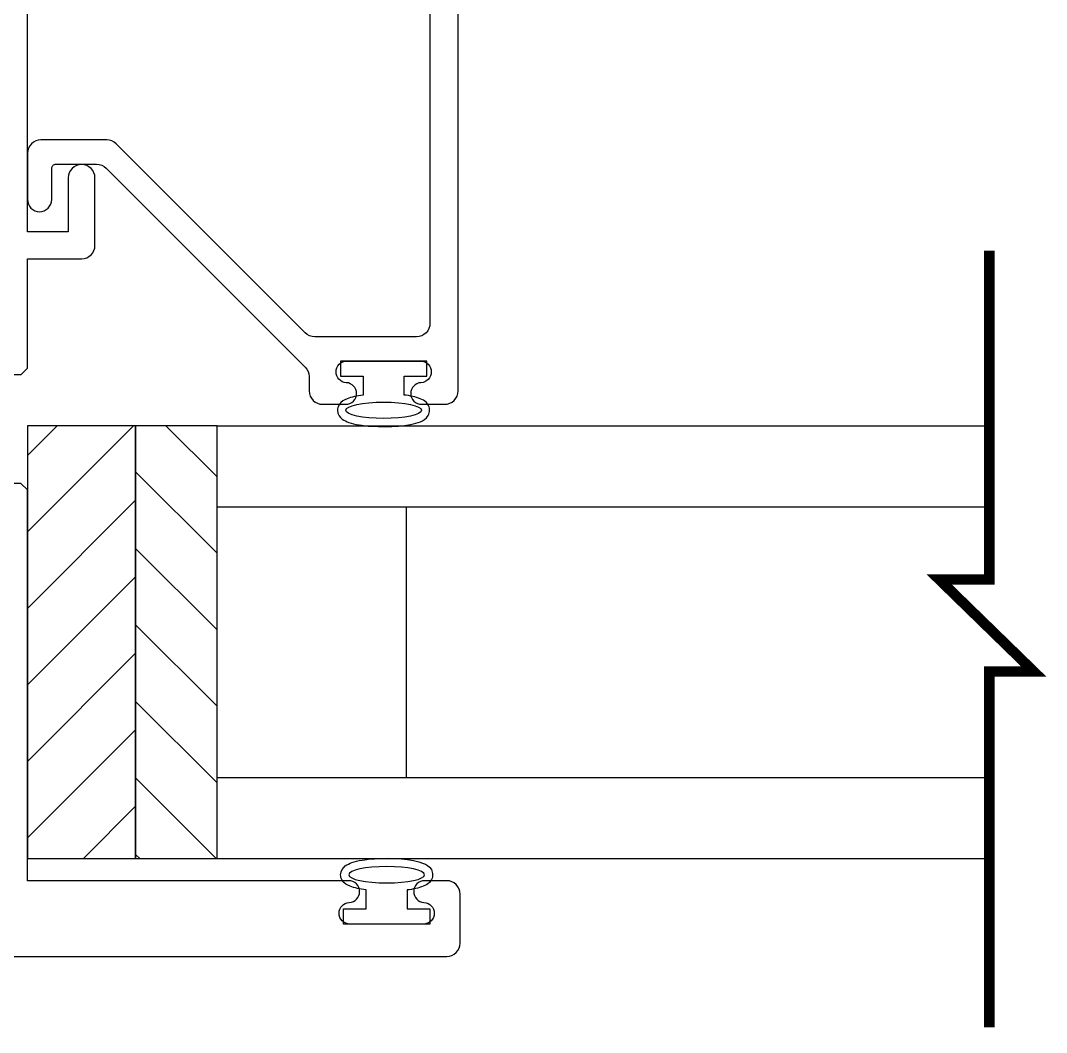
# Model space of a CAD drawing. Extents: x -26 to 91, y -47 to 75.
# Drawn here: x 43.882 to 46.253, y 51.488 to 53.826 of the extents above; entities that cross this region are included whole.
import ezdxf

# ---------------------------------------------------------------- set-up
doc = ezdxf.new("R2010")
doc.units = 0
doc.header["$MEASUREMENT"] = 0
doc.layers.get('0').update_dxf_attribs({"linetype": 'CONTINUOUS'})
for name, color, linetype in [('DIM', 7, 'CONTINUOUS'), ('FRAME', 1, 'CONTINUOUS'), ('GEOMETRY', 1, 'CONTINUOUS'), ('GLASS', 7, 'CONTINUOUS'), ('SETTING BLOCKS', 7, 'CONTINUOUS'), ('TEXT', 7, 'CONTINUOUS')]:
    doc.layers.add(name, color=color, linetype=linetype)

# ---------------------------------------------------------------- blocks, each defined once
blk = doc.blocks.new('3806 MULLION')
blk.add_line((-1.344, -0.2035), (-1.344, -0.1335))
for points in [[(0, 0), (0, -1.1875, -0.414214), (-0.031, -1.2185), (-0.144, -1.2185, -0.414214), (-0.175, -1.1875), (-0.175, -1.136, -0.414214), (-0.15, -1.111), (-0.15, -1.111, -0.399638), (-0.125, -1.1347, 0.399638), (-0.1001, -1.1585), (-0.1, -1.1585, 0.414214), (-0.075, -1.1335), (-0.075, -0.9635, 0.414214), (-0.1, -0.9385), (-0.1001, -0.9385, 0.399638), (-0.125, -0.9622, -0.399638), (-0.15, -0.986, -0.414214), (-0.175, -0.961), (-0.175, -0.9095), (-0.175, -0.2185), (-1.078, -0.2185), (-1.093, -0.2035), (-1.093, -0.1335)], [(-1.344, -0.2035), (-1.359, -0.2185), (-1.612, -0.2185), (-1.612, -0.3435, -0.414214), (-1.643, -0.3745), (-1.799, -0.3745, -0.414214), (-1.83, -0.3435, -0.414214), (-1.799, -0.3125), (-1.674, -0.3125), (-1.674, -0.2185), (-3.625, -0.2185, -0.414214), (-3.731, -0.1125)]]:
    blk.add_lwpolyline(points, format="xyb")
blk = doc.blocks.new('3801 1 INCH GLASS STOP')
blk.add_lwpolyline([(2.7411, 0.327, -0.414214), (2.7691, 0.299, -0.414214), (2.7411, 0.271), (2.6691, 0.271, 0.414214), (2.6591, 0.261), (2.6591, 0.1671, 0.198912), (2.6682, 0.1452), (3.1282, -0.3149, 0.198912), (3.1502, -0.324), (3.1831, -0.324, -0.414214), (3.2141, -0.355), (3.2141, -0.4085, -0.414214), (3.1891, -0.4335, -0.399638), (3.1642, -0.4097, 0.400364), (3.1391, -0.386, 0.414214), (3.1141, -0.411), (3.1141, -0.581, 0.414214), (3.1391, -0.606), (3.1392, -0.606, 0.399638), (3.1642, -0.5822, -0.399638), (3.1891, -0.5585, -0.414214), (3.2141, -0.5835), (3.2141, -0.637, -0.414214), (3.1831, -0.668), (-0.0009, -0.668, -0.414214), (-0.0109, -0.658), (-0.0109, -0.01, -0.440011), (0, 0), (0.1491, -0.013), (0.1491, 0.04), (0.115, 0.0742, -0.395486), (0.1141, 0.1015), (0.1701, 0.1652, -0.691708), (0.2051, 0.152), (0.2051, -0.0403, -0.440011), (0.1714, -0.0712), (0.05, -0.0606, 0.440011), (0.0391, -0.0706), (0.0391, -0.593, 0.414214), (0.0491, -0.603), (1.5201, -0.603, 0.414214), (1.5511, -0.572), (1.5511, 0.299, -0.414214), (1.5791, 0.327, -0.414214), (1.6071, 0.299), (1.6071, -0.572, 0.414214), (1.6381, -0.603), (3.0271, -0.603, 0.414214), (3.0581, -0.572), (3.0581, -0.3368, 0.198912), (3.049, -0.3149), (2.6122, 0.122, -0.198912), (2.6031, 0.1439), (2.6031, 0.296, -0.414214), (2.6341, 0.327)], format="xyb", close=True)
blk = doc.blocks.new('A$C3BF656AD')
at = {"layer": 'SETTING BLOCKS'}
h = blk.add_hatch(dxfattribs=at)
h.set_pattern_fill('ANSI31', color=256, scale=0.25, angle=90, style=0)
h.set_pattern_definition([(135, (0.820812, -8.054306), (-0.02209709, -0.02209709), [])])
h.paths.add_polyline_path([(0, 0.0625), (0.25, 0.0625), (0.25, 0.1095), (0, 0.1095)])
h = blk.add_hatch(dxfattribs=at)
h.set_pattern_fill('ANSI31', color=256, scale=0.25, style=0)
h.set_pattern_definition([(45, (-2.098375, -8.085556), (-0.02209709, 0.02209709), [])])
h.paths.add_polyline_path([(0, 0), (0.25, 0), (0.25, 0.0625), (0, 0.0625)])
for points in [[(0, 0.0625), (0, 0.1095), (0.25, 0.1095), (0.25, 0.0625)], [(0, 0), (0, 0.0625), (0.25, 0.0625), (0.25, 0)]]:
    blk.add_lwpolyline(points, close=True, dxfattribs=at)
blk = doc.blocks.new('*U64')
at = {"layer": 'GEOMETRY'}
blk.add_lwpolyline([(1.607, 19.51), (1.5634, 19.51), (1.5634, 19.4575), (1.5284, 19.4575), (1.5284, 19.6575), (1.5634, 19.6575), (1.5634, 19.605), (1.607, 19.605)], dxfattribs=at)
at = {"layer": 'GEOMETRY', "extrusion": (0, 0, -1)}
blk.add_ellipse((1.6422, 19.5575), major_axis=(0, 0.0875), ratio=0.216465, dxfattribs=at)
at = {"layer": 'GEOMETRY'}
blk.add_open_spline([(1.607, 19.605), (1.6089, 19.6196), (1.6116, 19.632), (1.6185, 19.6489), (1.6211, 19.6556), (1.6336, 19.6627), (1.6378, 19.6641), (1.6422, 19.6641), (1.6521, 19.6641), (1.6589, 19.658), (1.6662, 19.6485), (1.6682, 19.6437), (1.675, 19.6245), (1.6778, 19.6063), (1.6821, 19.5447), (1.6793, 19.4988), (1.6659, 19.4662), (1.6633, 19.4597), (1.6474, 19.4502), (1.635, 19.4509), (1.6222, 19.4597), (1.6196, 19.4646), (1.6125, 19.4794), (1.6098, 19.4913), (1.6074, 19.5071), (1.6072, 19.5085), (1.607, 19.51)], degree=3, knots=[5.253202, 5.253202, 5.253202, 5.253202, 5.797173, 5.797173, 6.160155, 6.160155, 6.283185, 6.283185, 6.283185, 6.559914, 6.559914, 6.836642, 6.836642, 7.54361, 7.54361, 8.941834, 8.941834, 9.296554, 9.296554, 9.572552, 9.572552, 9.848549, 9.848549, 10.398843, 10.398843, 10.454782, 10.454782, 10.454782, 10.454782], dxfattribs=at)
blk = doc.blocks.new('*U82')
at = {"layer": 'GEOMETRY'}
blk.add_lwpolyline([(1.4497, 19.51), (1.4934, 19.51), (1.4934, 19.4575), (1.5284, 19.4575), (1.5284, 19.6575), (1.4934, 19.6575), (1.4934, 19.605), (1.4497, 19.605)], dxfattribs=at)
blk.add_ellipse((1.4146, 19.5575), major_axis=(0, 0.0875), ratio=0.216465, dxfattribs=at)
blk.add_open_spline([(1.4497, 19.605), (1.4479, 19.6196), (1.4452, 19.632), (1.4383, 19.6489), (1.4357, 19.6556), (1.4232, 19.6627), (1.419, 19.6641), (1.4146, 19.6641), (1.4047, 19.6641), (1.3979, 19.658), (1.3906, 19.6485), (1.3885, 19.6437), (1.3818, 19.6245), (1.379, 19.6063), (1.3747, 19.5447), (1.3775, 19.4988), (1.3909, 19.4662), (1.3935, 19.4597), (1.4094, 19.4502), (1.4218, 19.4509), (1.4345, 19.4597), (1.4372, 19.4646), (1.4443, 19.4794), (1.447, 19.4913), (1.4493, 19.5071), (1.4495, 19.5085), (1.4497, 19.51)], degree=3, knots=[5.253202, 5.253202, 5.253202, 5.253202, 5.797173, 5.797173, 6.160155, 6.160155, 6.283185, 6.283185, 6.283185, 6.559914, 6.559914, 6.836642, 6.836642, 7.54361, 7.54361, 8.941834, 8.941834, 9.296554, 9.296554, 9.572552, 9.572552, 9.848549, 9.848549, 10.398843, 10.398843, 10.454782, 10.454782, 10.454782, 10.454782], dxfattribs=at)

msp = doc.modelspace()

# ---------------------------------------------------------------- linework, layer by layer
at = {"layer": 'GLASS'}
for p, q in [((44.3361, 52.8896), (46.1205, 52.8896)), ((44.3361, 51.8896), (44.3361, 52.8896)), ((44.3361, 52.7021), (46.1205, 52.7021)), ((44.7731, 52.7021), (44.7731, 52.0771)), ((44.3361, 52.0771), (46.1205, 52.0771)), ((44.3361, 51.8896), (46.1205, 51.8896))]:
    msp.add_line(p, q, dxfattribs=at)
at = {"layer": 'GLASS', "const_width": 0.024}
msp.add_lwpolyline([(46.1205, 53.2939), (46.1205, 52.5343), (46.0048, 52.5343), (46.223, 52.3218), (46.1205, 52.3218), (46.1205, 51.4997)], dxfattribs=at)

# ---------------------------------------------------------------- block references
at = {"layer": 'DIM', "xscale": -1, "rotation": 90}
for name, p in [('*U64', (64.2787, 54.5676)), ('*U82', (64.2857, 53.2667))]:
    msp.add_blockref(name, p, dxfattribs=at)
at = {"layer": 'FRAME', "xscale": -1, "rotation": 90}
for name, p in [('3806 MULLION', (43.6796, 51.6633)), ('3801 1 INCH GLASS STOP', (44.2251, 56.1533))]:
    msp.add_blockref(name, p, dxfattribs=at)
at = {"layer": 'TEXT', "xscale": -4, "yscale": 4, "zscale": 4, "rotation": 270}
msp.add_blockref('A$C3BF656AD', (43.8981, 51.8896), dxfattribs=at)

doc.saveas('drawing.dxf')
